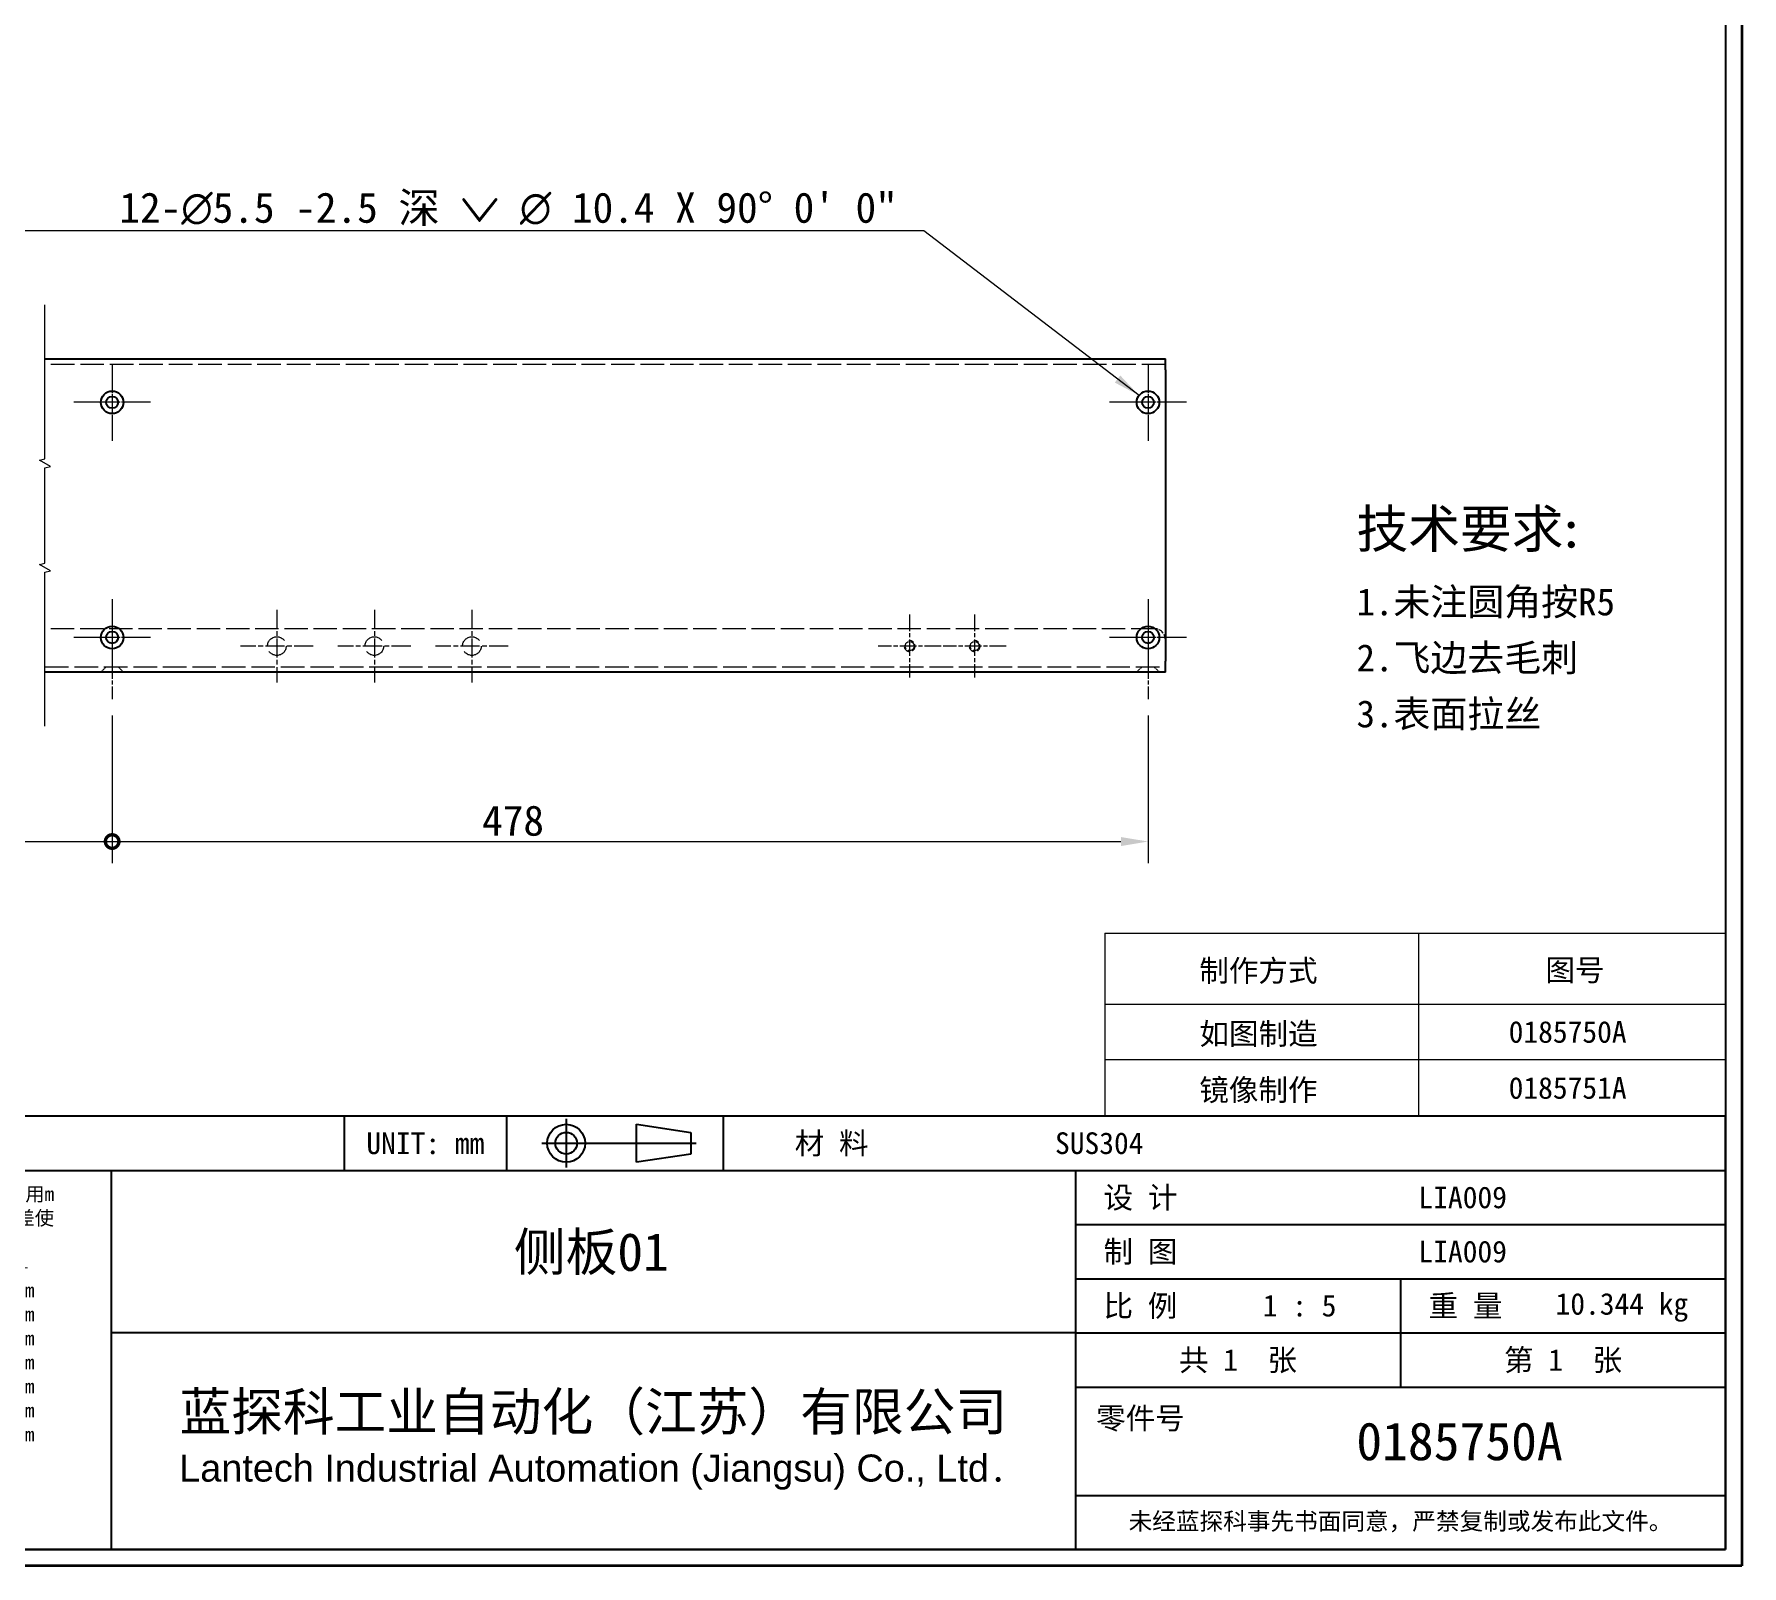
# Model space of a CAD drawing. Header units: millimetres. Extents: x 30 to 2073, y 27 to 1458.
# Drawn here: x 1284 to 2073, y 27 to 734 of the extents above; entities that cross this region are included whole.
import ezdxf
from ezdxf.enums import TextEntityAlignment as Align

# ---------------------------------------------------------------- set-up
doc = ezdxf.new("R2010")
doc.units = ezdxf.units.MM
doc.header["$LTSCALE"] = 5
doc.linetypes.add('CHAIN', pattern=[0.3543, 0.2362, -0.0295, 0.0591, -0.0295])
doc.linetypes.add('DASHED', pattern=[0.2067, 0.1654, -0.0413])
for name, color, linetype, lineweight in [('1', 7, 'Continuous', 18), ('可见 (ISO)', 7, 'Continuous', 25), ('图框 (ISO)', 7, 'Continuous', 35), ('标题 (ISO)', 7, 'Continuous', 25)]:
    doc.layers.add(name, color=color, linetype=linetype, lineweight=lineweight)
for name, color, linetype, lineweight, true_color in [('中心标记 (ISO)', 1, 'CHAIN', 18, 0xff0000), ('中心线 (ISO)', 1, 'CHAIN', 18, 0xff0000), ('尺寸 (ISO)', 7, 'Continuous', 18, 0x008000), ('折线 (ISO)', 7, 'Continuous', 18, 0x008000), ('符号 (ISO)', 7, 'Continuous', 18, 0x008000), ('隐藏 (ISO)', 5, 'DASHED', 18, 0x0000ff)]:
    doc.layers.add(name, color=color, linetype=linetype, lineweight=lineweight, true_color=true_color)
doc.styles.add('文本样式164', font='SimSun.ttf')
doc.styles.add('文本样式165', font='SimSun.ttf')
doc.styles.add('文本样式74', font='SimSun.ttf')
doc.styles.add('最新国标', font='simfang.ttf')
doc.styles.add('注释文本 (ISO)', font='simfang.ttf')
doc.dimstyles.new('默认 (GB)', dxfattribs={"dimscale": 5, "dimtxt": 2.8, "dimasz": 2.5, "dimexe": 2, "dimexo": 1.5, "dimgap": 0.5, "dimtad": 1, "dimtoh": 1, "dimdsep": 46, "dimtxsty": '最新国标', "dimcen": 0.09, "dimdle": 10, "dimclrd": 256, "dimclre": 256, "dimclrt": 256, "dimaunit": 1, "dimadec": 3, "dimazin": 2, "dimtfac": 0.535714, "dimtdec": 3, "dimtmove": 0, "dimatfit": 3, "dimfxl": 0, "dimtolj": 1, "dimlwd": -1, "dimlwe": -1, "dimarcsym": 0})
doc.dimstyles.new('默认 (GB)$7', dxfattribs={"dimscale": 5, "dimtxt": 2.8, "dimasz": 2.5, "dimexe": 2, "dimexo": 1.5, "dimgap": 0.5, "dimtad": 1, "dimtoh": 1, "dimdsep": 46, "dimtxsty": '最新国标', "dimcen": 0.09, "dimdle": 10, "dimclrd": 256, "dimclre": 256, "dimclrt": 256, "dimaunit": 1, "dimadec": 3, "dimazin": 2, "dimtfac": 0.535714, "dimtdec": 3, "dimtmove": 0, "dimatfit": 3, "dimfxl": 0, "dimtolj": 1, "dimlwd": -1, "dimlwe": -1, "dimarcsym": 0})

# ---------------------------------------------------------------- blocks, each defined once
blk = doc.blocks.new('图框 最新国标')
at = {"layer": '图框 (ISO)', "color": 7, "linetype": 'Continuous', "lineweight": 25}
for p, q in [((413, 290), (413, 7)), ((413, 290), (413, 7)), ((413, 7), (6, 7)), ((413, 7), (18, 7))]:
    blk.add_line(p, q, dxfattribs=at)
at = {"layer": '图框 (ISO)'}
for p, q in [((414.5, 291.5), (414.5, 5.5)), ((414.5, 5.5), (6, 5.5))]:
    blk.add_line(p, q, dxfattribs=at)
at = {"layer": '图框 (ISO)', "style": '文本样式74'}
blk.add_attdef('零件代号_001', (42.7, 287.25), '', height=2.5, rotation=180, dxfattribs=at)
blk = doc.blocks.new('标题栏 最新国标')
at = {"layer": '标题 (ISO)'}
for p, q in [((381.98, -183.84), (196.98, -183.84)), ((254.48, -183.84), (254.48, -188.84)), ((269.48, -183.84), (269.48, -188.84)), ((289.48, -183.84), (289.48, -188.84)), ((381.98, -223.84), (381.98, -183.84)), ((383.48, -183.84), (383.48, -225.34)), ((281.48, -188.09), (281.48, -184.59)), ((281.48, -184.59), (286.48, -185.34)), ((286.48, -185.34), (286.48, -187.34)), ((286.48, -187.34), (281.48, -188.09)), ((196.98, -188.84), (381.98, -188.84)), ((232.98, -188.84), (232.98, -223.84)), ((321.98, -188.84), (321.98, -223.84)), ((321.98, -193.84), (381.98, -193.84)), ((321.98, -198.84), (381.98, -198.84)), ((351.98, -198.84), (351.98, -208.84)), ((321.98, -203.84), (232.98, -203.84)), ((321.98, -203.84), (381.98, -203.84)), ((321.98, -208.84), (381.98, -208.84)), ((321.98, -218.84), (381.98, -218.84)), ((196.98, -223.84), (381.98, -223.84)), ((383.48, -225.34), (196.98, -225.34))]:
    blk.add_line(p, q, dxfattribs=at)
at = {"layer": '标题 (ISO)', "linetype": 'CHAIN', "ltscale": 5.000333}
blk.add_line((274.98, -184.09), (274.98, -188.59), dxfattribs=at)
at = {"layer": '标题 (ISO)', "linetype": 'CHAIN', "ltscale": 15.834605}
blk.add_line((272.73, -186.34), (286.98, -186.34), dxfattribs=at)
at = {"layer": '标题 (ISO)'}
for radius in [1.75, 1]:
    blk.add_circle((274.98, -186.34), radius, dxfattribs=at)
at = {"layer": '1', "style": '文本样式164'}
for s, p in [('UNIT: mm', (261.98, -186.34)), ('材 料', (299.48, -186.34)), ('设 计', (327.98, -191.34)), ('制 图', (327.98, -196.34)), ('比 例', (327.98, -201.34)), ('重 量', (357.98, -201.34)), ('共 1  张', (336.98, -206.34)), ('第 1  张', (366.98, -206.34))]:
    blk.add_text(s, height=2, dxfattribs=at).set_placement(p, align=Align.MIDDLE_CENTER)
at = {"layer": '标题 (ISO)', "style": '注释文本 (ISO)'}
for s, insert, char_height, attachment_point, line_spacing_factor in [('\\fSimSun|b0|i0;{\\H1.3000;      未注公差角度及线性公差使用m\\P}\\fSimSun|b0|i0;{\\H1.3000;（GB/T1804-2000），未注形位公差使\\P}\\fSimSun|b0|i0;{\\H1.3000;用K级（GB/T 1184-1996）。\\P}\\fSimSun|b0|i0;{\\H1.3000;—————————————————\\P}\\fSimSun|b0|i0;{\\H1.3000;             6以下    ±0.05 mm\\P}\\fSimSun|b0|i0;{\\H1.3000;     6 ～   30以下    ±0.10 mm\\P}\\fSimSun|b0|i0;{\\H1.3000;    30 ～  120以下    ±0.15 mm\\P}\\fSimSun|b0|i0;{\\H1.3000;   120 ～  400以下    ±0.20 mm\\P}\\fSimSun|b0|i0;{\\H1.3000;   400 ～ 1000以下    ±0.30 mm\\P}\\fSimSun|b0|i0;{\\H1.3000;  1000 ～ 2000以下    ±0.50 mm\\P}\\fSimSun|b0|i0;{\\H1.3000;          2000以上    ±0.80 mm\\P}\\fSimSun|b0|i0;{\\H1.3000;\\P}\\fSimSun|b0|i0;{\\H1.3000;           300以下    ±30′\\P}\\fSimSun|b0|i0;{\\H1.3000;   300 ～ 1000以下    ±15′\\P}\\fSimSun|b0|i0;{\\H1.3000;          1000以上    ±5′}', (198.48, -206.63), 1.3, 4, 1.023913), ('{\\fMicrosoft YaHei|b0|i0|c134|p34;\\H1.75x;蓝探科工业自动化（江苏）有限公司\\P\\fArial|b0|i0|c0|p34;\\H0.71429x;Lantech Industrial Automation (Jiangsu) Co., Ltd\\fFangSong|b0|i0|c134|p49;.\\H1.15195x; }', (277.48, -213.84), 2, 5, 0.978695)]:
    blk.add_mtext(s, dxfattribs=dict(at, insert=insert, char_height=char_height, attachment_point=attachment_point, line_spacing_factor=line_spacing_factor))
at = {"layer": '标题 (ISO)', "attachment_point": 5, "style": '注释文本 (ISO)'}
for s, insert, char_height in [('\\fFangSong|b0|i0;零件号', (327.98, -211.84), 2), ('\\fSimSun|b0|i0;{\\H1.6000;未经蓝探科事先书面同意，严禁复制或发布此文件。}', (351.98, -221.34), 1.6)]:
    blk.add_mtext(s, dxfattribs=dict(at, insert=insert, char_height=char_height))
at = {"layer": '标题 (ISO)'}
for tag, p, height, style in [('材料_001', (320.09, -187.33), 2, '注释文本 (ISO)'), ('设计人_001', (353.64, -192.33), 2, '注释文本 (ISO)'), ('库存编号_001', (270.15, -198.11), 3.5, '文本样式165'), ('设计人_001', (353.64, -197.33), 2, '注释文本 (ISO)'), ('视图比例_001', (339.26, -202.33), 2, '注释文本 (ISO)'), ('质量\\P3;_001', (366.29, -202.16), 2, '注释文本 (ISO)'), ('零件代号_001', (347.9, -215.59), 3.5, '文本样式165')]:
    blk.add_attdef(tag, p, '', height=height, dxfattribs=dict(at, style=style))
blk = doc.blocks.new('_DotSmall')
at = {"color": 0, "linetype": 'ByBlock', "const_width": 0.5}
blk.add_lwpolyline([(-0.0625, 0, 1), (0.0625, 0, 1)], format="xyb", close=True, dxfattribs=at)
blk = doc.blocks.new('*D45')
at = {"layer": 'Defpoints', "color": 0, "transparency": 16777216}
for p in [(1042.14, 427.47), (1320.47, 427.47), (1320.47, 361.78)]:
    blk.add_point(p, dxfattribs=at)
at = {"layer": '尺寸 (ISO)', "color": 116, "true_color": 0x00803f, "transparency": 16777216}
for p, q in [((1042.14, 419.97), (1042.14, 351.78)), ((1320.47, 419.97), (1320.47, 351.78)), ((1042.14, 361.78), (1320.47, 361.78))]:
    blk.add_line(p, q, dxfattribs=at)
at = {"layer": '尺寸 (ISO)', "color": 116, "true_color": 0x00803f, "transparency": 16777216, "xscale": 12.5, "yscale": 12.5, "zscale": 12.5, "rotation": 180}
blk.add_blockref('_DotSmall', (1042.14, 361.78), dxfattribs=at)
at = {"layer": '尺寸 (ISO)', "color": 116, "true_color": 0x00803f, "transparency": 16777216, "xscale": 12.5, "yscale": 12.5, "zscale": 12.5}
blk.add_blockref('_DotSmall', (1320.47, 361.78), dxfattribs=at)
at = {"layer": '尺寸 (ISO)', "transparency": 16777216, "insert": (1200.22, 371.36), "char_height": 14, "attachment_point": 5, "style": '最新国标'}
blk.add_mtext('\\A1;500', dxfattribs=at)
blk = doc.blocks.new('*D46')
at = {"layer": 'Defpoints', "color": 0, "transparency": 16777216}
for p in [(1320.47, 427.47), (1798.47, 427.47), (1798.47, 361.78)]:
    blk.add_point(p, dxfattribs=at)
at = {"layer": '尺寸 (ISO)', "color": 116, "true_color": 0x00803f, "transparency": 16777216}
for p, q in [((1320.47, 419.97), (1320.47, 351.78)), ((1798.47, 419.97), (1798.47, 351.78)), ((1320.47, 361.78), (1785.97, 361.78))]:
    blk.add_line(p, q, dxfattribs=at)
blk.add_solid([(1785.97, 363.86), (1785.97, 359.69), (1798.47, 361.78)], dxfattribs=at)
at = {"layer": '尺寸 (ISO)', "color": 116, "true_color": 0x00803f, "transparency": 16777216, "xscale": 12.5, "yscale": 12.5, "zscale": 12.5, "rotation": 180}
blk.add_blockref('_DotSmall', (1320.47, 361.78), dxfattribs=at)
at = {"layer": '尺寸 (ISO)', "transparency": 16777216, "insert": (1505.47, 371.36), "char_height": 14, "attachment_point": 5, "style": '最新国标'}
blk.add_mtext('\\A1;478', dxfattribs=at)
blk = doc.blocks.new('表格1')
at = {"layer": '符号 (ISO)'}
for p, q in [((355.72, 63.89), (413, 63.89)), ((355.72, 63.89), (355.72, 57.35)), ((384.65, 63.89), (384.65, 57.35)), ((413, 63.89), (413, 57.35)), ((355.72, 57.35), (413, 57.35)), ((355.72, 57.35), (355.72, 47)), ((384.65, 57.35), (384.65, 47)), ((413, 57.35), (413, 47)), ((355.72, 52.23), (413, 52.23)), ((355.72, 47), (413, 47))]:
    blk.add_line(p, q, dxfattribs=at)
at = {"layer": '符号 (ISO)', "char_height": 2, "attachment_point": 7, "style": '注释文本 (ISO)'}
for s, insert in [('制作方式', (364.43, 59.21)), ('图号', (396.37, 59.27)), ('如图制造', (364.44, 53.39)), ('0185750A', (392.98, 53.75)), ('镜像制作', (364.43, 48.2)), ('0185751A', (392.98, 48.58))]:
    blk.add_mtext(s, dxfattribs=dict(at, insert=insert))

msp = doc.modelspace()

# ---------------------------------------------------------------- linework, layer by layer
at = {"layer": '中心标记 (ISO)', "ltscale": 7.867249}
for p, q in [((1320.4684, 582.1709), (1320.4684, 546.7709)), ((1798.4684, 582.1709), (1798.4684, 546.7709)), ((1338.1684, 564.4709), (1302.7684, 564.4709)), ((1816.1684, 564.4709), (1780.7684, 564.4709)), ((1320.4684, 473.6709), (1320.4684, 438.2709)), ((1798.4684, 473.6709), (1798.4684, 438.2709)), ((1338.1684, 455.9709), (1302.7684, 455.9709)), ((1816.1684, 455.9709), (1780.7684, 455.9709))]:
    msp.add_line(p, q, dxfattribs=at)
at = {"layer": '中心标记 (ISO)', "ltscale": 6.778265}
for p, q in [((1320.4684, 579.7209), (1320.4684, 549.2209)), ((1798.4684, 579.7209), (1798.4684, 549.2209)), ((1335.7184, 564.4709), (1305.2184, 564.4709)), ((1813.7184, 564.4709), (1783.2184, 564.4709)), ((1320.4684, 471.2209), (1320.4684, 440.7209)), ((1798.4684, 471.2209), (1798.4684, 440.7209)), ((1335.7184, 455.9709), (1305.2184, 455.9709)), ((1813.7184, 455.9709), (1783.2184, 455.9709))]:
    msp.add_line(p, q, dxfattribs=at)
at = {"layer": '中心标记 (ISO)', "ltscale": 7.467214}
for p, q in [((1396.4684, 468.7709), (1396.4684, 435.1709)), ((1441.4684, 468.7709), (1441.4684, 435.1709)), ((1486.4684, 468.7709), (1486.4684, 435.1709)), ((1413.2684, 451.9709), (1379.6684, 451.9709)), ((1458.2684, 451.9709), (1424.6684, 451.9709)), ((1503.2684, 451.9709), (1469.6684, 451.9709))]:
    msp.add_line(p, q, dxfattribs=at)
at = {"layer": '中心标记 (ISO)', "ltscale": 6.474683}
for p, q in [((1688.4684, 466.5379), (1688.4684, 437.4039)), ((1718.4684, 466.5379), (1718.4684, 437.4039)), ((1703.0354, 451.9709), (1673.9014, 451.9709)), ((1733.0354, 451.9709), (1703.9014, 451.9709))]:
    msp.add_line(p, q, dxfattribs=at)
at = {"layer": '中心线 (ISO)', "ltscale": 6.111541}
for p, q in [((1320.4684, 454.9709), (1320.4684, 427.4709)), ((1798.4684, 454.9709), (1798.4684, 427.4709))]:
    msp.add_line(p, q, dxfattribs=at)
at = {"layer": '可见 (ISO)'}
for p, q in [((1289.4776, 584.4709), (1806.4684, 584.4709)), ((1806.4684, 579.4709), (1806.4684, 584.4709)), ((1806.4684, 579.4709), (1806.4684, 444.9709)), ((1806.4684, 439.9709), (1806.4684, 444.9709)), ((1806.4684, 439.9709), (1289.4776, 439.9709))]:
    msp.add_line(p, q, dxfattribs=at)
for centre, radius in [((1320.4684, 564.4709), 5.2), ((1798.4684, 564.4709), 5.2), ((1320.4684, 564.4709), 2.75), ((1798.4684, 564.4709), 2.75), ((1320.4684, 455.9709), 5.2), ((1320.4684, 455.9709), 2.75), ((1798.4684, 455.9709), 5.2), ((1798.4684, 455.9709), 2.75)]:
    msp.add_circle(centre, radius, dxfattribs=at)
at = {"layer": '折线 (ISO)', "flags": 128}
msp.add_lwpolyline([(1289.4776, 414.9709), (1289.4776, 486.0243), (1291.9776, 486.6942), (1286.9776, 489.581), (1289.4776, 490.2508), (1289.4776, 534.191), (1291.9776, 534.8609), (1286.9776, 537.7476), (1289.4776, 538.4175), (1289.4776, 609.4709)], dxfattribs=at)
at = {"layer": '隐藏 (ISO)', "ltscale": 13.164027}
for p, q in [((1806.4684, 581.9709), (1289.4776, 581.9709)), ((1289.4776, 442.4709), (1806.4684, 442.4709))]:
    msp.add_line(p, q, dxfattribs=at)
at = {"layer": '隐藏 (ISO)', "ltscale": 13.036714}
msp.add_line((1801.4684, 459.9709), (1289.4776, 459.9709), dxfattribs=at)
at = {"layer": '隐藏 (ISO)', "ltscale": 1.319787}
for p, q in [((1317.7184, 442.4209), (1315.2684, 439.9709)), ((1323.2184, 442.4209), (1325.6684, 439.9709)), ((1795.7184, 442.4209), (1793.2684, 439.9709)), ((1801.2184, 442.4209), (1803.6684, 439.9709))]:
    msp.add_line(p, q, dxfattribs=at)
at = {"layer": '隐藏 (ISO)', "ltscale": 0.018947}
for p, q in [((1317.7184, 442.4709), (1317.7184, 442.4209)), ((1323.2184, 442.4709), (1323.2184, 442.4209)), ((1795.7184, 442.4709), (1795.7184, 442.4209)), ((1801.2184, 442.4709), (1801.2184, 442.4209))]:
    msp.add_line(p, q, dxfattribs=at)
at = {"layer": '隐藏 (ISO)', "ltscale": 3.290979}
for p, q in [((1317.7184, 442.4209), (1323.2184, 442.4209)), ((1795.7184, 442.4209), (1801.2184, 442.4209))]:
    msp.add_line(p, q, dxfattribs=at)
at = {"layer": '隐藏 (ISO)', "ltscale": 13.070971}
for centre in [(1396.4684, 451.9709), (1441.4684, 451.9709), (1486.4684, 451.9709)]:
    msp.add_circle(centre, 4.3, dxfattribs=at)
at = {"layer": '隐藏 (ISO)', "ltscale": 4.94729}
for centre in [(1688.4684, 451.9709), (1718.4684, 451.9709)]:
    msp.add_circle(centre, 2.067, dxfattribs=at)
at = {"layer": '隐藏 (ISO)', "ltscale": 2.991791}
msp.add_arc((1801.4684, 454.9709), 5, 0, 90, dxfattribs=at)
at = {"layer": '隐藏 (ISO)', "ltscale": 4.487736}
for centre in [(1688.4684, 451.9709), (1718.4684, 451.9709)]:
    msp.add_arc(centre, 2.5, 190, 100, dxfattribs=at)

# ---------------------------------------------------------------- block references
at = {"xscale": 5, "yscale": 5, "zscale": 5}
for name in ['图框 最新国标', '表格1']:
    msp.add_blockref(name, (0, 0), dxfattribs=at)
ref = msp.add_blockref('标题栏 最新国标', (155.0873, 1154.2214), dxfattribs=dict(xscale=5, yscale=5, zscale=5))
ref.add_attrib('零件代号_001', '0185750A', (1894.602, 76.25), dxfattribs={"layer": '标题 (ISO)', "height": 17.5, "style": '文本样式165'})
ref.add_attrib('库存编号_001', '侧板01', (1505.838, 163.6522), dxfattribs={"layer": '标题 (ISO)', "height": 17.5, "style": '文本样式165'})
ref.add_attrib('质量\\P3;_001', '10.344 kg', (1986.5429, 143.4143), dxfattribs={"layer": '标题 (ISO)', "height": 10, "style": '注释文本 (ISO)'})
ref.add_attrib('视图比例_001', '1 : 5', (1851.4, 142.5857), dxfattribs={"layer": '标题 (ISO)', "height": 10, "style": '注释文本 (ISO)'})
ref.add_attrib('设计人_001', 'LIA009', (1923.2857, 192.5571), dxfattribs={"layer": '标题 (ISO)', "height": 10, "style": '注释文本 (ISO)'})
ref.add_attrib('设计人_001', 'LIA009', (1923.2857, 167.5571), dxfattribs={"layer": '标题 (ISO)', "height": 10, "style": '注释文本 (ISO)'})
ref.add_attrib('材料_001', 'SUS304', (1755.5571, 217.5571), dxfattribs={"layer": '标题 (ISO)', "height": 10, "style": '注释文本 (ISO)'})

# ---------------------------------------------------------------- texts
at = {"layer": '符号 (ISO)'}
for s, insert, char_height, width, attachment_point, line_spacing_factor, style in [('12-\\fAIGDT|b0|i0;{\\H14.0000;n}\\fFangSong|b0|i0;{\\H14.0000;5.5 -2.5 深 }\\fAIGDT|b0|i0;{\\H14.0000;w}\\fFangSong|b0|i0;{\\H14.0000; }\\fAIGDT|b0|i0;{\\H14.0000;n}\\fFangSong|b0|i0;{\\H14.0000; 10.4 X 90° 0\' 0"}', (1682.5528, 645.9102), 14.0000001, 422.296051, 9, 0.49, '最新国标'), ('{\\H1.75x;技术要求\\fCalibri|b0|i0|c0|p34;:\\fFangSong|b0|i0|c134|p49;\\P\\H0.71429x;1.未注圆角按R5\\P2.飞边去毛刺\\P3.表面拉丝}', (1894.7035, 463.9838), 10, 130.994153, 4, 1.240703, '注释文本 (ISO)')]:
    msp.add_mtext(s, dxfattribs=dict(at, insert=insert, char_height=char_height, width=width, attachment_point=attachment_point, line_spacing_factor=line_spacing_factor, style=style))

# ---------------------------------------------------------------- dimensions: what is measured, and where the dimension line sits
at = {"layer": '尺寸 (ISO)', "color": 116, "true_color": 0x00803f}
dim = msp.add_linear_dim(base=(1320.4684, 361.7783), p1=(1042.135, 427.4709), p2=(1320.4684, 427.4709), angle=180, text='500', dimstyle='默认 (GB)', override={"dimgap": 0.5, "dimtoh": 0, "dimdec": 2, "dimlfac": 1.796407, "dimblk1": 'DotSmall', "dimblk2": 'DotSmall', "dimsah": 1, "dimdle": 0, "dimtol": 0, "dimlim": 0, "dimtp": 0, "dimtm": 0, "dimtdec": 3, "dimtofl": 0, "dimatfit": 1}, dxfattribs=at)
dim.commit()
dim.dimension.update_dxf_attribs({"geometry": '*D45', "text_midpoint": (1200.2177, 361.7783), "dimtype": 160})
dim = msp.add_linear_dim(base=(1798.4684, 361.7783), p1=(1320.4684, 427.4709), p2=(1798.4684, 427.4709), angle=180, dimstyle='默认 (GB)', override={"dimgap": 0.5, "dimtoh": 0, "dimdec": 2, "dimblk1": 'DotSmall', "dimsah": 1, "dimdle": 0, "dimtol": 0, "dimlim": 0, "dimtp": 0, "dimtm": 0, "dimtdec": 3, "dimtofl": 0, "dimatfit": 1}, dxfattribs=at)
dim.commit()
dim.dimension.update_dxf_attribs({"geometry": '*D46', "text_midpoint": (1505.4723, 361.7783), "dimtype": 160})

# ---------------------------------------------------------------- leaders
at = {"layer": '符号 (ISO)', "annotation_type": 0, "has_hookline": 1, "hookline_direction": 1, "text_width": 406.9027}
msp.add_leader([(1794.3445, 567.6385), (1695.0528, 643.5768), (1682.5528, 643.5768)], dimstyle='默认 (GB)$7', override={"dimgap": 0, "dimtad": 1}, dxfattribs=at)

doc.saveas('drawing.dxf')
